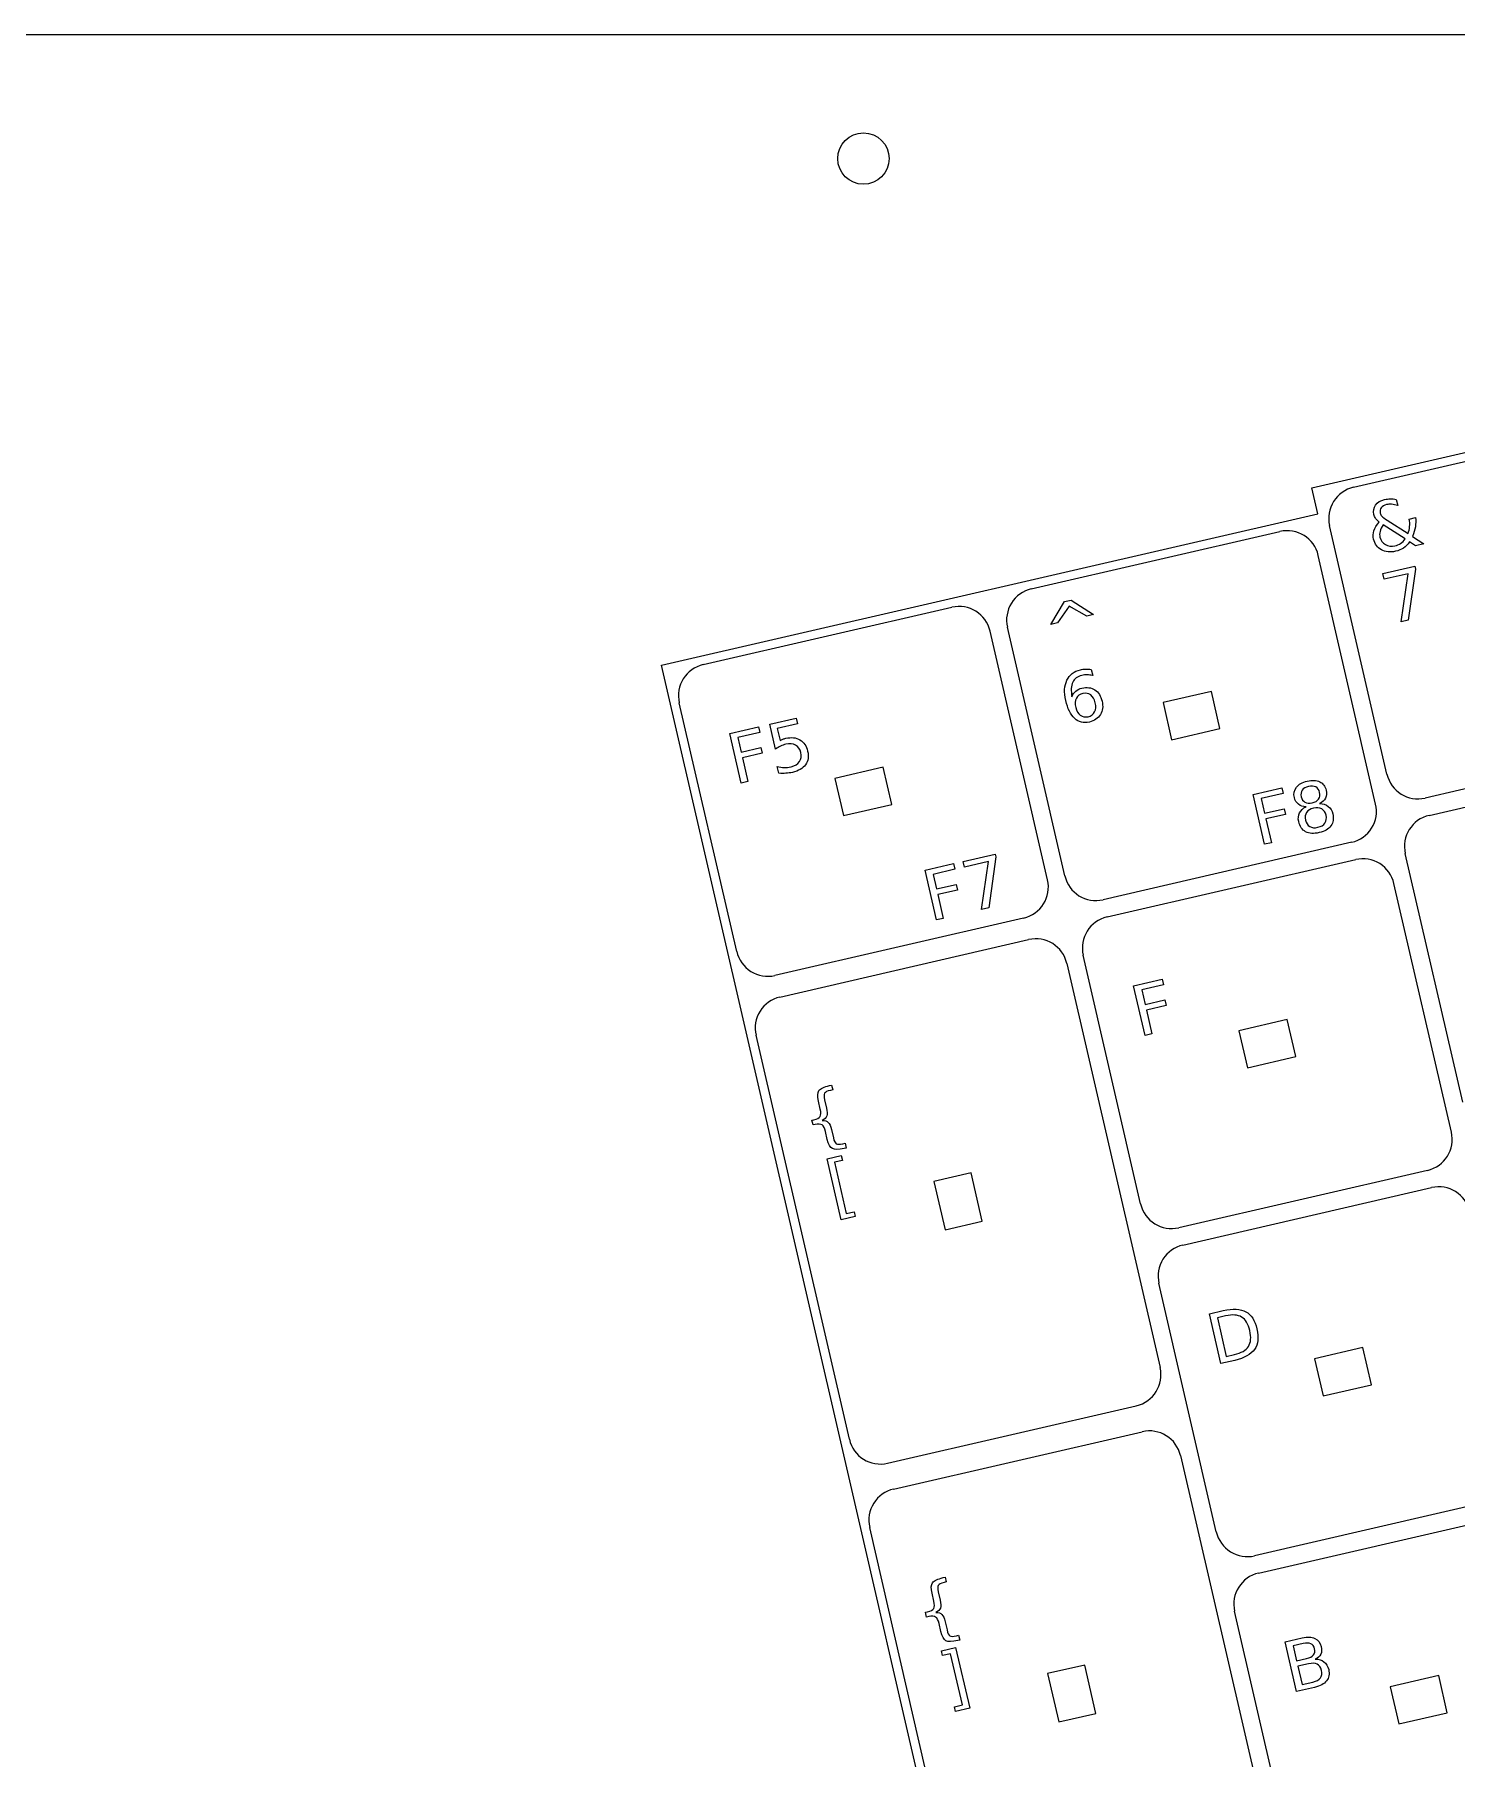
# Model space of a CAD drawing. Extents: x -4 to 403, y -6 to 597.
# Drawn here: x 195.9 to 276.2, y 499.6 to 596.9 of the extents above; entities that cross this region are included whole.
import ezdxf

# ---------------------------------------------------------------- set-up
doc = ezdxf.new("R2010")
doc.units = 0
doc.layers.get('0').update_dxf_attribs({"linetype": 'CONTINUOUS'})

msp = doc.modelspace()

# ---------------------------------------------------------------- linework, layer by layer
at = {"color": 1}
for p, q in [((28.62647, 596.869658), (370.485919, 596.869658)), ((244.144287, 589.869658), (244.144287, 589.869658)), ((267.989381, 571.285383), (286.5024, 575.559453)), ((270.342908, 571.315585), (284.373823, 574.55488)), ((268.326809, 569.823828), (267.989381, 571.285383)), ((231.300746, 561.275688), (268.326809, 569.823828)), ((252.167303, 565.579961), (266.198232, 568.819255)), ((272.23325, 555.12588), (268.993954, 569.156807)), ((271.596305, 553.439373), (268.357009, 567.470302)), ((233.654273, 561.305891), (247.685202, 564.545185)), ((254.057645, 549.390252), (250.818349, 563.421181)), ((253.083275, 549.165301), (249.843979, 563.19623)), ((241.985919, 514.993109), (231.300746, 561.275688)), ((262.329623, 559.792655), (259.601387, 559.162795)), ((262.813267, 557.697759), (262.329623, 559.792655)), ((235.544612, 545.116183), (232.305319, 559.147112)), ((259.601387, 559.162795), (260.085031, 557.067899)), ((260.085031, 557.067899), (262.813267, 557.697759)), ((288.42295, 557.016218), (274.392027, 553.776925)), ((274.616978, 552.802553), (288.647909, 556.041849)), ((243.816591, 555.518586), (241.088357, 554.888723)), ((241.088357, 554.888723), (241.572001, 552.793827)), ((244.300238, 553.42369), (243.816591, 555.518586)), ((241.572001, 552.793827), (244.300238, 553.42369)), ((270.247351, 551.280593), (256.216422, 548.0413)), ((256.441373, 547.066928), (270.472302, 550.306224)), ((276.507319, 536.612847), (273.268023, 550.643776)), ((275.870375, 534.92634), (272.631081, 548.957269)), ((251.734321, 547.006524), (237.703392, 543.767228)), ((237.984581, 542.549267), (252.01551, 545.78856)), ((258.331714, 530.877222), (255.092418, 544.908151)), ((254.174287, 544.439608), (259.438141, 521.639346)), ((266.603693, 541.279626), (263.875456, 540.649762)), ((267.087337, 539.184729), (266.603693, 541.279626)), ((241.89948, 517.590228), (236.635627, 540.390487)), ((263.875456, 540.649762), (264.359103, 538.554866)), ((264.359103, 538.554866), (267.087337, 539.184729)), ((248.769401, 532.620859), (246.674505, 532.137214)), ((249.399262, 529.892622), (248.769401, 532.620859)), ((274.52142, 532.767563), (260.490491, 529.528268)), ((246.674505, 532.137214), (247.304366, 529.408978)), ((260.715445, 528.553898), (274.746374, 531.793194)), ((247.304366, 529.408978), (249.399262, 529.892622)), ((262.605783, 512.364189), (259.36649, 526.395118)), ((270.877762, 522.766593), (268.149528, 522.136732)), ((271.361409, 520.6717), (270.877762, 522.766593)), ((268.149528, 522.136732), (268.633172, 520.041836)), ((268.633172, 520.041836), (271.361409, 520.6717)), ((244.058257, 516.241274), (258.089186, 519.480569)), ((244.395685, 514.779721), (258.426614, 518.019014)), ((260.585391, 516.670059), (265.849248, 493.8698)), ((248.397026, 487.223563), (241.985919, 514.993109)), ((278.795492, 514.254531), (264.764563, 511.015238)), ((264.989514, 510.040865), (279.020443, 513.280161)), ((248.310584, 489.820682), (243.046731, 512.620941)), ((266.879855, 493.851159), (263.64056, 507.882088)), ((255.180505, 504.851312), (253.085609, 504.367668)), ((253.085609, 504.367668), (253.715473, 501.639432)), ((255.810369, 502.123076), (255.180505, 504.851312)), ((275.151834, 504.253563), (272.423597, 503.623699)), ((275.635478, 502.158667), (275.151834, 504.253563)), ((272.423597, 503.623699), (272.907242, 501.528803)), ((253.715473, 501.639432), (255.810369, 502.123076)), ((272.907242, 501.528803), (275.635478, 502.158667))]:
    msp.add_line(p, q, dxfattribs=at)
at = {"color": 5}
for p, q in [((272.760413, 570.635532), (272.839398, 570.293407)), ((273.257186, 568.397982), (272.025235, 569.188703)), ((272.24168, 569.460433), (273.422294, 568.703401)), ((273.492348, 569.523454), (273.84199, 569.604175)), ((273.847499, 568.019464), (273.514891, 568.233733)), ((273.67306, 568.543491), (274.321212, 568.128828)), ((274.321212, 568.128828), (273.847499, 568.019464)), ((272.005251, 566.445073), (273.809864, 566.861701)), ((272.079029, 566.125508), (272.005251, 566.445073)), ((273.426849, 566.436675), (272.079029, 566.125508)), ((273.042313, 563.728357), (273.426849, 566.436675)), ((273.847188, 566.700039), (273.438954, 563.819927)), ((273.809864, 566.861701), (273.847188, 566.700039)), ((253.263686, 563.581144), (254.04269, 564.863847)), ((254.297215, 564.601852), (253.641525, 563.668374)), ((254.04269, 564.863847), (254.411131, 564.948909)), ((255.295754, 564.050282), (254.297215, 564.601852)), ((254.411131, 564.948909), (255.673598, 564.137515)), ((253.641525, 563.668374), (253.263686, 563.581144)), ((255.673598, 564.137515), (255.295754, 564.050282)), ((273.438954, 563.819927), (273.042313, 563.728357)), ((255.552717, 561.041912), (255.632572, 560.696029)), ((235.153706, 557.424074), (236.766581, 557.796436)), ((236.766581, 557.796436), (236.840359, 557.476867)), ((237.409474, 557.944859), (238.900161, 558.289012)), ((237.734964, 556.535004), (237.409474, 557.944859)), ((238.973939, 557.969443), (237.831016, 557.70558)), ((237.831016, 557.70558), (237.989856, 557.01757)), ((238.900161, 558.289012), (238.973939, 557.969443)), ((235.801649, 554.617521), (235.153706, 557.424074)), ((236.840359, 557.476867), (235.607203, 557.192172)), ((235.607203, 557.192172), (235.798158, 556.365058)), ((235.798158, 556.365058), (236.911005, 556.621979)), ((236.911005, 556.621979), (236.984784, 556.30241)), ((236.984784, 556.30241), (235.871936, 556.045489)), ((235.871936, 556.045489), (236.18137, 554.705185)), ((237.923802, 555.176759), (237.835701, 555.55836)), ((236.18137, 554.705185), (235.801649, 554.617521)), ((264.685566, 553.979002), (266.298438, 554.351363)), ((265.333509, 551.172449), (264.685566, 553.979002)), ((266.372217, 554.031794), (265.139064, 553.7471)), ((265.139064, 553.7471), (265.330018, 552.919986)), ((266.298438, 554.351363), (266.372217, 554.031794)), ((265.330018, 552.919986), (266.442863, 553.176907)), ((266.516641, 552.857338), (265.403797, 552.60042)), ((266.442863, 553.176907), (266.516641, 552.857338)), ((265.403797, 552.60042), (265.713231, 551.260115)), ((265.713231, 551.260115), (265.333509, 551.172449)), ((246.172536, 549.70493), (247.785408, 550.077291)), ((247.859187, 549.757722), (246.626031, 549.473025)), ((247.785408, 550.077291), (247.859187, 549.757722)), ((248.328675, 550.202713), (250.133288, 550.619341)), ((248.40245, 549.883145), (248.328675, 550.202713)), ((249.75027, 550.194314), (248.40245, 549.883145)), ((249.365734, 547.485997), (249.75027, 550.194314)), ((250.170612, 550.457678), (249.762375, 547.57757)), ((250.133288, 550.619341), (250.170612, 550.457678)), ((246.820479, 546.898379), (246.172536, 549.70493)), ((246.626031, 549.473025), (246.816985, 548.645911)), ((246.816985, 548.645911), (247.929833, 548.902832)), ((247.929833, 548.902832), (248.003611, 548.583266)), ((248.003611, 548.583266), (246.890764, 548.326345)), ((246.890764, 548.326345), (247.200198, 546.986043)), ((247.200198, 546.986043), (246.820479, 546.898379)), ((249.762375, 547.57757), (249.365734, 547.485997)), ((257.940808, 543.185111), (259.553683, 543.557472)), ((258.588751, 540.378561), (257.940808, 543.185111)), ((259.627461, 543.237903), (258.394305, 542.953209)), ((258.394305, 542.953209), (258.58526, 542.126095)), ((259.553683, 543.557472), (259.627461, 543.237903)), ((258.58526, 542.126095), (259.698107, 542.383016)), ((259.771886, 542.063447), (258.659038, 541.806526)), ((259.698107, 542.383016), (259.771886, 542.063447)), ((258.659038, 541.806526), (258.968472, 540.466224)), ((258.968472, 540.466224), (258.588751, 540.378561)), ((240.780678, 537.552094), (240.897225, 537.578989)), ((240.959285, 537.310176), (240.831458, 537.280664)), ((240.897225, 537.578989), (240.959285, 537.310176)), ((240.258784, 536.227763), (240.154625, 536.678918)), ((240.504106, 536.751672), (240.611737, 536.285483)), ((239.788729, 535.596525), (239.903396, 535.622998)), ((239.85079, 535.327717), (239.788729, 535.596525)), ((239.965457, 535.354189), (239.85079, 535.327717)), ((240.655007, 534.51151), (240.551285, 534.960786)), ((240.893392, 535.065487), (241.00102, 534.599296)), ((241.527119, 534.267343), (241.654949, 534.296852)), ((241.654963, 534.296855), (241.717456, 534.026162)), ((240.646902, 533.415989), (241.44394, 533.6)), ((241.439362, 529.983461), (240.646902, 533.415989)), ((241.506001, 533.331189), (241.054849, 533.227032)), ((241.054849, 533.227032), (241.72319, 530.33213)), ((241.44394, 533.6), (241.506001, 533.331189)), ((241.717456, 534.026162), (241.600909, 533.999266)), ((241.72319, 530.33213), (242.174342, 530.436287)), ((242.174342, 530.436287), (242.236403, 530.167473)), ((242.236403, 530.167473), (241.439362, 529.983461)), ((262.214877, 524.672081), (262.994999, 524.852187)), ((262.862823, 521.865528), (262.214877, 524.672081)), ((263.125315, 524.55359), (262.666642, 524.447697)), ((262.666642, 524.447697), (263.170502, 522.265242)), ((263.642944, 522.045634), (262.862823, 521.865528)), ((263.170502, 522.265242), (263.629175, 522.371135)), ((246.669902, 508.458228), (246.565745, 508.909383)), ((246.915224, 508.982137), (247.022855, 508.515945)), ((247.191796, 509.782556), (247.308345, 509.809452)), ((247.370403, 509.540641), (247.242576, 509.511129)), ((247.308345, 509.809452), (247.370403, 509.540641)), ((246.199844, 507.826987), (246.314511, 507.85346)), ((246.261905, 507.558173), (246.199844, 507.826987)), ((246.376572, 507.584646), (246.261905, 507.558173)), ((247.066123, 506.741967), (246.9624, 507.191239)), ((247.304513, 507.295952), (247.412141, 506.829758)), ((247.938237, 506.497805), (248.066067, 506.527317)), ((248.128574, 506.256618), (248.012024, 506.229722)), ((248.066078, 506.527309), (248.128574, 506.256618)), ((267.136867, 503.352498), (266.488921, 506.159051)), ((266.488933, 506.159054), (267.458913, 506.382992)), ((267.502759, 506.064433), (266.940697, 505.93467)), ((266.940697, 505.93467), (267.135992, 505.088757)), ((247.101237, 505.656419), (247.898275, 505.840431)), ((247.163297, 505.387608), (247.101237, 505.656419)), ((247.612573, 505.49133), (247.163297, 505.387608)), ((248.280911, 502.59643), (247.612573, 505.49133)), ((247.898275, 505.840431), (248.690738, 502.407903)), ((267.135992, 505.088757), (267.698052, 505.21852)), ((267.816221, 504.921083), (267.207165, 504.780472)), ((267.207165, 504.780466), (267.444557, 503.752209)), ((268.144442, 503.585114), (267.136867, 503.352498)), ((267.444557, 503.752209), (268.053612, 503.892821)), ((247.831639, 502.492705), (248.280911, 502.59643)), ((247.8937, 502.223894), (247.831639, 502.492705)), ((248.690738, 502.407903), (247.8937, 502.223894))]:
    msp.add_line(p, q, dxfattribs=at)
at = {"color": 1}
for points in [[(241.244287, 589.869658), (241.244287, 590.670471), (241.893475, 591.319658), (242.694289, 591.319658)], [(242.694289, 591.319658), (243.4951, 591.319658), (244.144287, 590.670471), (244.144287, 589.869658)], [(242.694289, 588.419658), (241.893475, 588.419658), (241.244287, 589.068845), (241.244287, 589.869658)], [(244.144287, 589.869658), (244.144287, 589.068845), (243.4951, 588.419658), (242.694289, 588.419658)], [(270.342908, 571.315585), (269.877754, 571.208196), (269.474312, 570.920423), (269.221333, 570.515574)], [(269.221333, 570.515574), (268.968355, 570.110724), (268.886565, 569.621961), (268.993954, 569.156807)], [(268.357009, 567.470302), (268.133382, 568.438935), (267.166865, 569.042881), (266.198232, 568.819255)], [(252.167303, 565.579961), (251.702149, 565.472572), (251.298706, 565.184799), (251.045728, 564.779949)], [(249.843979, 563.19623), (249.620353, 564.164863), (248.653836, 564.768811), (247.685202, 564.545185)], [(251.045728, 564.779949), (250.79275, 564.375099), (250.710959, 563.886335), (250.818349, 563.421181)], [(233.654273, 561.305889), (232.68564, 561.082262), (232.081693, 560.115745), (232.305319, 559.147112)], [(272.23325, 555.12588), (272.456876, 554.157246), (273.423394, 553.553299), (274.392027, 553.776925)], [(271.368926, 552.080605), (271.621904, 552.485455), (271.703695, 552.974219), (271.596305, 553.439373)], [(274.616978, 552.802553), (273.648345, 552.578926), (273.044397, 551.612409), (273.268023, 550.643776)], [(270.247351, 551.280593), (270.712505, 551.387983), (271.115948, 551.675756), (271.368926, 552.080605)], [(271.831069, 550.078845), (271.42622, 550.331823), (270.937456, 550.413614), (270.472302, 550.306224)], [(272.631081, 548.957269), (272.523692, 549.422424), (272.235919, 549.825867), (271.831069, 550.078845)], [(251.734321, 547.006524), (252.702954, 547.230151), (253.306901, 548.196668), (253.083275, 549.165301)], [(254.057645, 549.390252), (254.281273, 548.42162), (255.247789, 547.817674), (256.216422, 548.0413)], [(256.441373, 547.066928), (255.47274, 546.843301), (254.868792, 545.876784), (255.092418, 544.908151)], [(254.174287, 544.439608), (253.950659, 545.40824), (252.984143, 546.012186), (252.01551, 545.78856)], [(235.544612, 545.116183), (235.652001, 544.651028), (235.939774, 544.247585), (236.344624, 543.994607)], [(236.344624, 543.994607), (236.749474, 543.741629), (237.238237, 543.659838), (237.703392, 543.767228)], [(237.984581, 542.549267), (237.519427, 542.441878), (237.115984, 542.154105), (236.863006, 541.749255)], [(236.863006, 541.749255), (236.610028, 541.344405), (236.528237, 540.855642), (236.635627, 540.390487)], [(274.52142, 532.767563), (275.490053, 532.99119), (276.094001, 533.957707), (275.870375, 534.92634)], [(276.905151, 530.44424), (276.681524, 531.412873), (275.715007, 532.01682), (274.746374, 531.793194)], [(258.331714, 530.877222), (258.555341, 529.908589), (259.521858, 529.304642), (260.490491, 529.528268)], [(260.715445, 528.553898), (260.25029, 528.446509), (259.846847, 528.158736), (259.593869, 527.753886)], [(259.593869, 527.753886), (259.340891, 527.349036), (259.2591, 526.860273), (259.36649, 526.395118)], [(258.089186, 519.480569), (259.05782, 519.704196), (259.661767, 520.670713), (259.438141, 521.639346)], [(260.585391, 516.670059), (260.361765, 517.638693), (259.395247, 518.24264), (258.426614, 518.019014)], [(241.89948, 517.590228), (242.123107, 516.621595), (243.089624, 516.017648), (244.058257, 516.241274)], [(244.395685, 514.779721), (243.93053, 514.672332), (243.527088, 514.384559), (243.27411, 513.979709)], [(243.27411, 513.979709), (243.021131, 513.574859), (242.939341, 513.086096), (243.046731, 512.620941)], [(262.605783, 512.364192), (262.713173, 511.899037), (263.000946, 511.495595), (263.405795, 511.242617)], [(263.405795, 511.242617), (263.810645, 510.989638), (264.299409, 510.907848), (264.764563, 511.015238)], [(264.989514, 510.040865), (264.020881, 509.817239), (263.416934, 508.850722), (263.64056, 507.882088)]]:
    msp.add_open_spline(points, degree=3, dxfattribs=at)
at = {"color": 5}
for points in [[(271.495792, 569.775311), (271.44892, 569.978327), (271.480862, 570.157301), (271.591612, 570.312233)], [(271.591612, 570.312233), (271.702074, 570.468412), (271.872601, 570.573121), (272.10319, 570.62636)], [(271.912214, 570.15855), (271.846667, 570.070814), (271.826624, 569.971807), (271.852086, 569.861528)], [(272.20936, 570.338031), (272.077768, 570.307648), (271.978722, 570.247822), (271.912214, 570.15855)], [(272.10319, 570.62636), (272.207206, 570.650372), (272.313198, 570.66296), (272.421173, 570.664132)], [(272.496538, 570.354831), (272.390301, 570.363301), (272.294574, 570.357702), (272.20936, 570.338031)], [(272.421173, 570.664132), (272.530393, 570.665571), (272.643474, 570.656052), (272.760413, 570.635532)], [(272.839398, 570.293407), (272.71677, 570.327133), (272.602484, 570.347608), (272.496538, 570.354831)], [(271.596164, 569.554944), (271.546609, 569.626661), (271.513148, 569.700116), (271.495792, 569.775311)], [(271.501803, 568.865898), (271.553074, 569.026894), (271.648355, 569.188811), (271.787641, 569.351649)], [(271.787641, 569.351649), (271.709262, 569.416711), (271.645434, 569.484476), (271.596164, 569.554944)], [(272.025232, 569.188703), (271.934625, 569.060863), (271.874094, 568.939969), (271.843642, 568.82602)], [(271.852086, 569.861528), (271.866846, 569.797612), (271.899917, 569.737269), (271.951301, 569.680494)], [(271.951301, 569.680494), (272.003651, 569.625257), (272.100447, 569.551905), (272.241685, 569.460434)], [(273.51278, 569.10049), (273.524634, 569.237863), (273.517804, 569.378851), (273.492348, 569.523454)], [(273.84199, 569.604175), (273.865132, 569.435278), (273.86279, 569.262477), (273.834962, 569.085771)], [(271.480016, 568.385668), (271.442982, 568.546077), (271.450244, 568.706153), (271.501803, 568.865898)], [(271.920821, 567.788494), (271.689156, 567.917173), (271.54222, 568.11623), (271.480016, 568.385668)], [(271.843642, 568.82602), (271.814153, 568.71361), (271.81214, 568.602266), (271.837602, 568.491985)], [(271.837602, 568.491985), (271.879845, 568.309015), (271.98142, 568.172087), (272.142323, 568.081195)], [(273.005602, 568.14982), (273.100358, 568.213935), (273.18422, 568.296656), (273.257186, 568.397982)], [(273.514891, 568.233733), (273.410308, 568.092108), (273.292946, 567.977238), (273.162816, 567.889111)], [(273.422294, 568.703401), (273.470481, 568.832004), (273.500645, 568.964367), (273.51278, 569.10049)], [(273.834962, 569.085771), (273.807107, 568.909061), (273.753149, 568.728301), (273.67306, 568.543491)], [(272.720921, 567.701953), (272.418898, 567.632227), (272.152201, 567.661073), (271.920821, 567.788494)], [(272.142323, 568.081195), (272.303227, 567.990302), (272.483934, 567.968001), (272.684447, 568.014294)], [(272.684447, 568.014294), (272.803502, 568.041782), (272.910555, 568.086944), (273.005602, 568.14982)], [(273.162816, 567.889111), (273.032387, 567.802241), (272.88509, 567.739855), (272.720921, 567.701953)], [(254.107279, 559.292507), (254.004858, 559.73614), (254.028536, 560.113847), (254.178317, 560.425626)], [(254.178317, 560.425626), (254.327808, 560.738656), (254.57988, 560.936115), (254.934537, 561.017997)], [(255.023353, 560.701899), (254.772714, 560.644032), (254.600502, 560.515173), (254.506722, 560.315328)], [(254.934537, 561.017997), (255.029779, 561.039982), (255.127823, 561.052713), (255.228658, 561.056198)], [(255.319209, 560.732585), (255.217214, 560.733996), (255.118597, 560.723893), (255.023353, 560.701899)], [(255.228658, 561.056198), (255.330749, 561.059952), (255.438767, 561.055069), (255.552717, 561.041918)], [(255.632572, 560.696029), (255.526908, 560.719143), (255.422454, 560.731338), (255.319209, 560.732585)], [(254.506722, 560.315328), (254.414196, 560.11576), (254.398025, 559.84275), (254.458211, 559.496285)], [(254.458211, 559.496285), (254.506979, 559.622382), (254.580476, 559.727132), (254.678703, 559.810529)], [(254.678703, 559.810529), (254.77664, 559.895178), (254.892653, 559.952983), (255.026748, 559.983943)], [(255.073628, 559.677966), (254.903191, 559.638616), (254.781299, 559.549095), (254.70795, 559.409403)], [(255.026748, 559.983943), (255.308716, 560.04904), (255.550981, 560.01455), (255.753535, 559.880475)], [(255.518148, 559.596452), (255.392237, 559.690141), (255.244062, 559.717313), (255.073628, 559.677966)], [(255.7792, 559.151822), (255.732326, 559.354836), (255.645311, 559.503047), (255.518148, 559.596452)], [(255.753535, 559.880475), (255.957051, 559.747937), (256.092806, 559.534422), (256.160799, 559.23992)], [(254.614788, 558.269194), (254.385522, 558.478945), (254.216355, 558.820047), (254.107279, 559.292507)], [(254.70795, 559.409403), (254.635853, 559.269997), (254.623241, 559.098784), (254.670112, 558.895767)], [(254.670112, 558.895767), (254.716693, 558.694001), (254.803084, 558.545645), (254.929285, 558.4507)], [(255.375682, 558.36962), (255.546119, 558.408968), (255.667384, 558.498345), (255.73948, 558.637748)], [(256.065286, 558.487248), (255.935066, 558.273704), (255.728344, 558.134239), (255.44512, 558.068851)], [(255.73948, 558.637748), (255.812539, 558.778699), (255.825778, 558.950053), (255.7792, 559.151822)], [(256.160799, 559.23992), (256.227341, 558.951681), (256.195506, 558.700791), (256.065286, 558.487248)], [(255.44512, 558.068851), (255.120539, 557.993915), (254.843763, 558.060694), (254.614788, 558.269194)], [(254.929285, 558.4507), (255.056446, 558.357299), (255.205248, 558.330273), (255.375682, 558.36962)], [(238.018947, 556.711446), (237.923898, 556.665752), (237.829238, 556.606928), (237.734964, 556.535004)], [(237.989856, 557.01757), (238.040656, 557.049111), (238.092616, 557.075612), (238.14573, 557.097117)], [(238.315667, 556.815589), (238.214155, 556.792165), (238.11525, 556.757443), (238.018947, 556.711446)], [(238.14573, 557.097117), (238.198554, 557.119892), (238.25254, 557.137619), (238.30768, 557.15035)], [(238.30768, 557.15035), (238.620981, 557.222681), (238.888934, 557.194123), (239.11154, 557.064676)], [(238.870226, 556.763437), (238.717323, 556.848256), (238.532468, 556.865641), (238.315667, 556.815589)], [(239.167281, 556.34296), (239.122146, 556.538458), (239.023125, 556.678618), (238.870226, 556.763437)], [(239.11154, 557.064676), (239.334145, 556.935229), (239.479298, 556.723878), (239.547003, 556.430632)], [(237.835701, 555.55836), (237.962664, 555.522992), (238.089774, 555.504159), (238.217025, 555.501856)], [(238.609043, 555.544838), (238.825843, 555.594893), (238.984368, 555.691552), (239.084616, 555.834813)], [(239.427775, 555.660606), (239.278274, 555.450528), (239.032461, 555.305999), (238.69034, 555.227014)], [(239.084616, 555.834813), (239.184858, 555.978078), (239.212414, 556.147459), (239.167281, 556.34296)], [(239.547003, 556.430632), (239.616726, 556.128607), (239.576986, 555.871934), (239.427775, 555.660606)], [(238.322472, 555.173767), (238.196282, 555.165752), (238.063389, 555.16674), (237.923802, 555.176759)], [(238.217025, 555.501856), (238.344276, 555.499598), (238.474948, 555.513879), (238.609043, 555.544838)], [(238.69034, 555.227014), (238.572538, 555.199808), (238.449912, 555.182078), (238.322472, 555.173767)], [(267.125135, 554.389759), (267.255454, 554.557126), (267.459721, 554.672924), (267.73793, 554.737155)], [(267.73793, 554.737155), (268.017397, 554.801674), (268.251752, 554.787137), (268.440999, 554.693552)], [(268.440999, 554.693552), (268.630243, 554.599958), (268.750763, 554.441005), (268.802554, 554.216684)], [(267.009218, 553.802658), (266.957427, 554.02698), (266.996066, 554.222678), (267.125135, 554.389759)], [(267.238738, 553.425987), (267.122756, 553.516691), (267.046251, 553.642246), (267.009218, 553.802658)], [(267.452098, 554.225664), (267.380676, 554.123373), (267.361741, 553.999545), (267.395306, 553.854175)], [(267.395306, 553.854175), (267.428865, 553.708802), (267.500166, 553.6058), (267.609202, 553.545175)], [(267.807367, 554.436388), (267.643202, 554.398483), (267.524776, 554.328243), (267.452098, 554.225664)], [(268.21718, 554.402298), (268.106887, 554.462635), (267.970286, 554.473997), (267.807367, 554.436388)], [(268.020891, 553.511523), (268.183807, 553.549132), (268.301604, 553.619228), (268.374284, 553.721807)], [(268.434838, 554.094168), (268.401273, 554.239538), (268.328719, 554.342247), (268.21718, 554.402298)], [(268.374284, 553.721807), (268.448212, 553.824674), (268.468397, 553.948796), (268.434838, 554.094168)], [(268.759501, 553.777083), (268.695018, 553.644715), (268.586575, 553.539819), (268.434175, 553.462394)], [(268.802554, 554.216684), (268.839584, 554.056269), (268.825244, 553.909739), (268.759501, 553.777083)], [(267.252854, 552.447167), (267.211483, 552.626376), (267.22785, 552.789875), (267.301975, 552.937667)], [(267.672852, 553.286629), (267.500674, 553.289169), (267.355973, 553.335572), (267.238738, 553.425987)], [(267.301975, 552.937667), (267.376095, 553.085458), (267.49972, 553.201779), (267.672852, 553.286629)], [(267.696598, 552.969374), (267.616111, 552.849151), (267.595399, 552.70445), (267.634458, 552.535266)], [(267.609202, 553.545175), (267.719492, 553.484836), (267.856723, 553.473618), (268.020891, 553.511523)], [(268.089895, 553.21263), (267.909433, 553.170969), (267.778335, 553.08988), (267.696598, 552.969374)], [(268.550027, 553.166402), (268.424988, 553.239173), (268.271609, 553.254583), (268.089895, 553.21263)], [(268.434175, 553.462394), (268.626978, 553.462112), (268.788457, 553.411526), (268.918612, 553.310894)], [(268.798058, 552.803905), (268.758998, 552.973086), (268.676321, 553.093919), (268.550027, 553.166402)], [(268.734039, 552.369364), (268.815485, 552.491129), (268.836827, 552.635974), (268.798058, 552.803905)], [(268.918612, 553.310894), (269.050015, 553.210553), (269.136406, 553.070777), (269.177777, 552.891571)], [(269.177777, 552.891571), (269.240562, 552.619622), (269.205406, 552.391728), (269.072285, 552.207874)], [(267.64551, 551.878478), (267.446524, 551.985658), (267.31564, 552.175221), (267.252854, 552.447167)], [(267.634458, 552.535266), (267.673518, 552.366082), (267.755566, 552.245108), (267.880607, 552.172334)], [(268.410177, 551.825333), (268.100636, 551.753872), (267.845747, 551.771584), (267.64551, 551.878478)], [(267.880607, 552.172334), (268.006901, 552.099851), (268.160278, 552.084441), (268.340739, 552.126103)], [(268.340739, 552.126103), (268.521201, 552.167767), (268.652298, 552.248853), (268.734039, 552.369364)], [(269.072285, 552.207874), (268.940422, 552.024311), (268.719719, 551.896797), (268.410177, 551.825333)], [(240.154625, 536.678918), (240.090684, 536.955874), (240.100788, 537.152244), (240.184935, 537.268034)], [(240.184935, 537.268034), (240.270048, 537.385362), (240.468628, 537.480048), (240.780678, 537.552094)], [(240.50467, 537.118101), (240.463511, 537.050514), (240.463331, 536.928374), (240.504106, 536.751672)], [(240.831458, 537.280664), (240.654756, 537.239866), (240.545827, 537.185679), (240.50467, 537.118101)], [(240.2471, 535.815208), (240.297993, 535.903515), (240.301885, 536.041034), (240.258784, 536.227763)], [(240.611737, 536.285483), (240.657161, 536.088726), (240.661318, 535.939208), (240.624211, 535.836925)], [(239.903396, 535.622998), (240.082604, 535.664369), (240.197172, 535.728439), (240.2471, 535.815208)], [(240.359069, 535.330229), (240.274617, 535.387291), (240.143412, 535.395278), (239.965457, 535.354189)], [(240.551285, 534.960786), (240.507594, 535.150019), (240.443521, 535.273166), (240.359069, 535.330229)], [(240.624211, 535.836925), (240.588361, 535.734927), (240.505125, 535.652349), (240.374504, 535.589193)], [(240.374504, 535.589193), (240.521423, 535.5875), (240.633347, 535.548632), (240.710286, 535.472675)], [(240.710286, 535.472675), (240.78722, 535.396715), (240.848256, 535.260985), (240.893392, 535.065487)], [(240.940935, 533.993424), (240.814257, 534.061857), (240.718945, 534.234552), (240.655007, 534.51151)], [(241.00102, 534.599296), (241.041816, 534.422594), (241.095525, 534.312894), (241.162141, 534.270194)], [(241.162141, 534.270194), (241.228757, 534.227493), (241.350417, 534.226542), (241.527119, 534.267343)], [(241.600909, 533.999266), (241.288859, 533.927223), (241.068869, 533.925276), (240.940935, 533.993424)], [(262.994999, 524.852187), (263.538886, 524.97775), (263.964218, 524.956482), (264.270988, 524.78839)], [(264.035744, 524.486579), (263.816031, 524.620652), (263.512555, 524.64299), (263.125315, 524.55359)], [(264.49696, 523.72384), (264.41016, 524.099799), (264.256422, 524.354045), (264.035744, 524.486579)], [(264.270988, 524.78839), (264.577464, 524.621544), (264.786252, 524.297507), (264.897357, 523.816279)], [(264.418087, 522.830471), (264.558044, 523.047582), (264.584333, 523.345371), (264.49696, 523.72384)], [(264.897357, 523.816279), (265.009033, 523.332542), (264.963231, 522.947748), (264.759946, 522.661894)], [(263.629175, 522.371135), (264.016415, 522.460537), (264.279384, 522.613648), (264.418087, 522.830471)], [(264.759946, 522.661894), (264.556661, 522.376042), (264.184326, 522.170621), (263.642944, 522.045634)], [(246.565745, 508.909383), (246.501802, 509.186336), (246.511906, 509.382709), (246.596056, 509.498499)], [(246.596056, 509.498499), (246.681166, 509.615825), (246.879746, 509.71051), (247.191796, 509.782556)], [(246.915788, 509.348563), (246.874629, 509.280979), (246.874449, 509.158836), (246.915224, 508.982137)], [(247.242576, 509.511129), (247.065874, 509.470331), (246.956945, 509.416141), (246.915788, 509.348563)], [(246.314511, 507.85346), (246.493719, 507.894834), (246.60829, 507.958904), (246.658218, 508.045673)], [(246.658218, 508.045673), (246.709111, 508.13398), (246.713001, 508.271499), (246.669902, 508.458228)], [(247.035329, 508.067387), (246.999479, 507.965386), (246.916243, 507.882811), (246.785622, 507.819658)], [(247.022855, 508.515945), (247.068276, 508.319191), (247.072433, 508.169673), (247.035329, 508.067387)], [(246.770187, 507.560685), (246.685732, 507.617745), (246.55453, 507.625735), (246.376572, 507.584646)], [(246.9624, 507.191239), (246.918709, 507.380475), (246.854642, 507.50362), (246.770187, 507.560685)], [(246.785622, 507.819658), (246.932541, 507.817965), (247.044468, 507.779094), (247.121404, 507.703137)], [(247.121404, 507.703137), (247.198338, 507.627177), (247.259374, 507.491451), (247.304513, 507.295952)], [(247.352053, 506.22388), (247.225372, 506.292314), (247.130063, 506.465008), (247.066123, 506.741967)], [(248.012024, 506.229722), (247.699974, 506.15768), (247.479985, 506.155732), (247.352053, 506.22388)], [(247.412141, 506.829758), (247.452934, 506.653059), (247.506646, 506.543359), (247.573259, 506.500656)], [(247.573259, 506.500656), (247.639875, 506.457958), (247.761535, 506.457002), (247.938237, 506.497805)], [(267.458913, 506.382992), (267.748403, 506.449822), (267.985362, 506.441169), (268.169789, 506.357027)], [(267.940619, 506.05464), (267.834187, 506.103987), (267.688233, 506.107249), (267.502759, 506.064433)], [(268.151188, 505.768636), (268.118495, 505.910244), (268.048306, 506.005579), (267.940619, 506.05464)], [(268.169789, 506.357027), (268.354213, 506.272883), (268.472029, 506.119901), (268.523244, 505.898089)], [(267.698052, 505.21852), (267.883528, 505.261336), (268.013424, 505.327627), (268.087741, 505.417388)], [(268.298333, 504.899719), (268.181199, 504.961114), (268.020496, 504.968234), (267.816221, 504.921083)], [(268.087741, 505.417388), (268.163024, 505.508684), (268.184171, 505.625767), (268.151188, 505.768636)], [(268.497533, 505.460514), (268.440759, 505.340485), (268.337573, 505.250002), (268.187961, 505.189062)], [(268.187961, 505.189062), (268.383947, 505.192053), (268.548077, 505.141522), (268.680351, 505.037421)], [(268.523244, 505.898089), (268.562879, 505.726396), (268.554314, 505.580541), (268.497533, 505.460514)], [(268.680351, 505.037421), (268.813588, 504.934861), (268.902195, 504.788337), (268.946176, 504.597851)], [(268.053612, 503.892821), (268.257884, 503.939983), (268.399204, 504.016826), (268.477569, 504.12336)], [(268.536237, 504.546766), (268.495733, 504.72221), (268.416428, 504.839863), (268.298333, 504.899719)], [(268.477569, 504.12336), (268.556896, 504.231434), (268.576454, 504.372568), (268.536237, 504.546766)], [(268.946176, 504.597851), (269.004038, 504.34721), (268.963533, 504.133915), (268.824623, 503.957969)], [(268.824623, 503.957969), (268.685722, 503.78202), (268.458996, 503.657735), (268.144442, 503.585114)]]:
    msp.add_open_spline(points, degree=3, dxfattribs=at)

doc.saveas('drawing.dxf')
